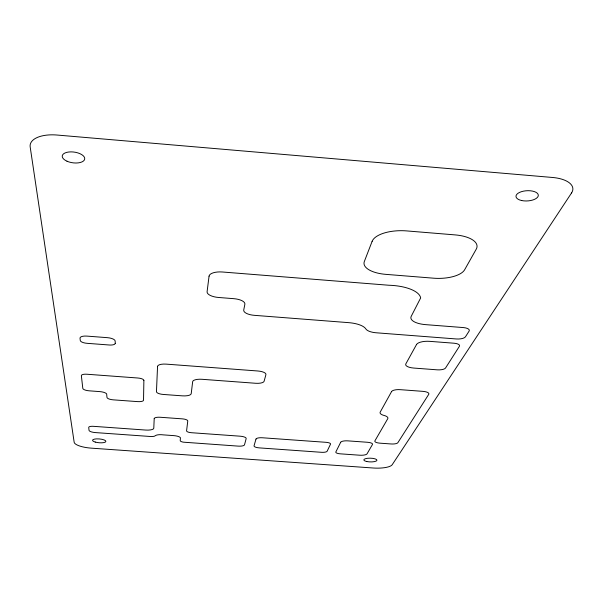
<?xml version="1.0" encoding="UTF-8"?>
<svg xmlns="http://www.w3.org/2000/svg" width="603" height="603" viewBox="0 0 603 603"><rect width="100%" height="100%" fill="white"/><g stroke="black" fill="none" stroke-linecap="round" stroke-linejoin="round"><path stroke-width="0.9" d="M143.883 380.448L143.529 400.204A5.826 1.847 4.6 0 1 137.71 401.621L113.326 399.849A6.279 1.99 5 0 1 106.972 397.4L106.656 393.947A6.987 2.224 5.2 0 0 99.668 391.596L89.214 390.827A6.241 1.997 5.3 0 1 82.815 388.438L81.36 375.714A5.676 1.869 5.5 0 1 86.824 374.229L137.921 378.013A5.992 1.982 4.7 0 1 143.883 380.448M154.202 418.648L153.788 428.22A8.156 2.435 4.4 0 1 145.655 430.06L93.917 426.359A4.937 1.455 5 0 0 88.716 427.452L89.033 430.331A6.166 1.801 5 0 0 94.897 432.547L150.155 436.482A5.51 1.621 4.3 0 0 154.594 436.142L155.619 435.524A6.671 1.96 4.1 0 1 163.285 434.876L173.747 435.622A6.972 2.043 4 0 1 180.418 437.748L180.229 440.612A4.809 1.402 3.8 0 0 183.516 442.187L238.208 446.122A5.909 1.726 3.1 0 0 244.501 444.841L246.167 438.6A6.595 1.952 3.1 0 0 240.084 436.188L191.453 432.713A5.088 1.523 3.8 0 1 186.576 430.844L187.767 421A5.706 1.749 3.9 0 0 182.264 418.851L160.232 417.261A5.94 1.817 4.2 0 0 154.202 418.648M157.549 366.413L156.456 391.679A7.002 2.276 4.3 0 0 163.307 394.452L182.347 395.847A8.6 2.796 4 0 0 191.204 393.714L192.666 381.639A9.015 3.007 3.8 0 1 202.08 379.295L255.755 383.282A7.733 2.608 2.9 0 0 264.099 381.292L265.908 374.667A8.894 3.045 2.9 0 0 257.828 370.988L166.179 364.129A8.472 2.894 4.4 0 0 157.549 366.413M209.06 276.166L207.093 291.709A12.309 4.899 3.7 0 0 218.648 297.483L233.806 298.673A11.947 4.673 3.5 0 1 244.871 304.266L243.733 309.995A11.713 4.53 3 0 0 254.413 315.339L348.602 322.643A20.932 7.839 1.4 0 1 365.848 328.944A13.168 4.952 0.8 0 0 377.252 332.864L456.388 338.969A7.568 2.781 -0.5 0 0 465.448 336.828L469.134 331.055A7.914 2.94 -0.6 0 0 463.488 327.58L425.665 324.64A18.603 7.1 -0.1 0 1 411.208 316.349L420.653 297.942A33.7 13.356 0.5 0 0 388.822 285.242L222.417 271.998A12.618 5.156 3.7 0 0 209.06 276.166M255.996 439.074L254.044 445.798A5.879 1.711 2.8 0 0 259.38 447.893L321.482 452.303A5.05 1.462 2 0 0 327.143 451.232L330.504 444.177A5.148 1.515 2 0 0 326.102 442.323L262.388 437.77A5.894 1.749 2.8 0 0 255.996 439.074M372.119 241.366L364.34 261.498A26.524 11.163 0.3 0 0 385.814 274.357L433.753 278.202A26.072 10.846 -0.7 0 0 464.619 269.79L476.249 249.16A27.896 11.992 -1 0 0 455.288 234.914L406.656 230.911A29.434 12.784 0 0 0 372.119 241.366M340.687 442.255L335.833 451.986A5.254 1.523 1.8 0 0 340.28 453.833L359.599 455.205A6.497 1.869 1.6 0 0 367.039 453.848L372.466 444.471A6.12 1.801 1.5 0 0 367.423 442.27L347.878 440.868A6.316 1.869 1.7 0 0 340.687 442.255M416.53 344.509L405.827 363.903A10.04 3.512 0.4 0 0 413.726 368.056L437.288 369.835A6.957 2.412 0 0 0 445.549 368.003L459.418 346.273A7.1 2.57 -0.3 0 0 454.067 343.22L429.773 341.351A11.178 4.055 0.1 0 0 416.53 344.509M391.611 391.52L380.207 412.098A11.163 3.535 1 0 0 382.943 415.12L385.347 415.844A11.058 3.46 1.2 0 1 387.744 418.716L374.878 440.906A6.332 1.877 1.3 0 0 379.905 443.167L391.098 443.966A5.811 1.719 1.1 0 0 397.852 442.708L428.756 394.309A7.462 2.457 0.5 0 0 422.944 391.355L400.648 389.696A7.379 2.442 0.8 0 0 391.611 391.52M571.576 192.922L392.184 464.74A16.319 4.59 1.4 0 1 373.393 468.018L91.234 448.142A16.605 4.703 5 0 1 74.169 442.27L30.18 146.936A28.718 13.771 8.3 0 1 57.097 135.042L552.619 177.478A28.296 13.002 -3.6 0 1 571.576 192.922M115.279 343.341L114.706 344.177A6.151 2.178 5.4 0 1 109.264 344.999L87.164 343.326A6.558 2.314 5.7 0 1 80.267 340.484L80.018 338.155A7.176 2.548 5.8 0 1 86.915 336.105L107.379 337.665A7.658 2.729 5.4 0 1 115.15 341.004L115.279 343.341M521.723 200.55A11.186 5.118 -3.2 0 0 538.321 195.259A11.186 5.118 -3.2 0 0 521.422 191.686A11.186 5.118 -3.2 0 0 521.723 200.55M366.73 461.514A6.58 1.869 1.5 0 0 376.95 460.323A6.58 1.869 1.5 0 0 367.476 458.303A6.58 1.869 1.5 0 0 366.73 461.514M95.266 442.074A6.686 1.907 4.9 0 0 105.849 441.577A6.686 1.907 4.9 0 0 96.57 438.878A6.686 1.907 4.9 0 0 95.266 442.074M67.001 161.212A11.336 5.404 7.8 0 0 84.691 159.109A11.336 5.404 7.8 0 0 68.734 152.009A11.336 5.404 7.8 0 0 67.001 161.212"/></g></svg>
